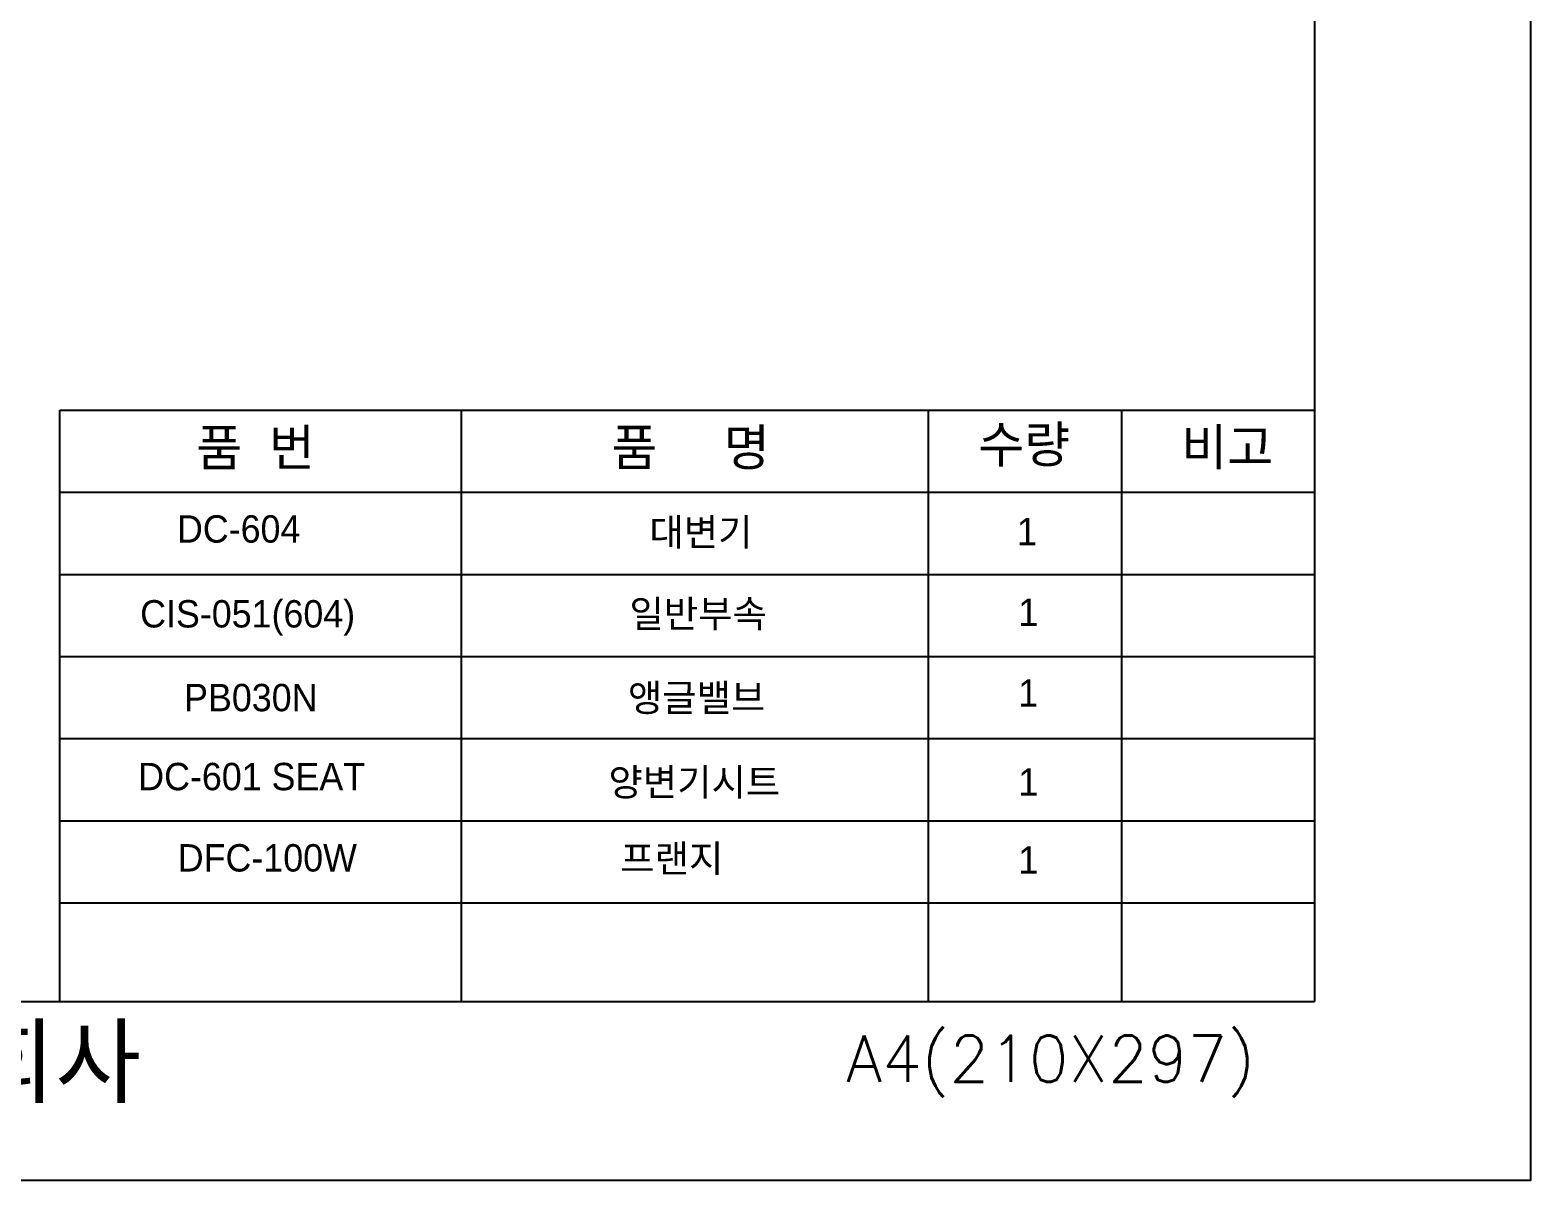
# Model space of a CAD drawing. Extents: x 63834 to 66260, y 58119 to 61549.
# Drawn here: x 65163 to 66260, y 58119 to 58959 of the extents above; entities that cross this region are included whole.
import ezdxf

# ---------------------------------------------------------------- set-up
doc = ezdxf.new("R2010")
doc.units = 0
doc.header["$MEASUREMENT"] = 0
doc.layers.add('Dim', color=4, linetype='CONTINUOUS')
doc.layers.add('YA', color=7, linetype='CONTINUOUS')
doc.styles.get("Standard").update_dxf_attribs({"font": 'txt.shx', "bigfont": 'ghs.shx'})
doc.styles.add('스타일1', font='txt.shx', dxfattribs={"bigfont": 'ghs.shx'})

msp = doc.modelspace()

# ---------------------------------------------------------------- linework, layer by layer
at = {"layer": 'Dim', "color": 0}
for p, q in [((65478.4, 58681.3), (65478.4, 58249.3)), ((65819.6, 58681.3), (65819.6, 58249.3)), ((65960.6, 58681.3), (65960.6, 58249.3)), ((65185.2, 58621.3), (66101.7, 58621.3)), ((65185.2, 58561.3), (66101.7, 58561.3)), ((65185.2, 58501.3), (66101.7, 58501.3))]:
    msp.add_line(p, q, dxfattribs=at)
at = {"layer": 'YA', "color": 7}
for p, q in [((66101.7, 61429.3), (66101.7, 58249.3)), ((65185.2, 58681.3), (66101.7, 58681.3)), ((65185.2, 58249.3), (65185.2, 58681.3)), ((65185.2, 58441.3), (66101.7, 58441.3)), ((65185.2, 58381.3), (66101.7, 58381.3)), ((65185.2, 58321.3), (66101.7, 58321.3)), ((64025.7, 58249.3), (66101.7, 58249.3))]:
    msp.add_line(p, q, dxfattribs=at)
at = {"layer": 'YA', "color": 0}
msp.add_lwpolyline([(63834.3, 58118.8), (66259.8, 58118.8), (66259.8, 61549.2), (63834.3, 61549.2)], close=True, dxfattribs=at)

# ---------------------------------------------------------------- texts
at = {"layer": 'Dim', "color": 0, "attachment_point": 1, "style": '스타일1'}
for s, insert, char_height in [('{\\fGulim|b0|i0|c129|p50;품  번}', (65284.9, 58667.3), 26.746), ('{\\fGulim|b0|i0|c129|p50;품     명}', (65588.1, 58667.5), 26.746), ('{\\fGulim|b0|i0|c129|p50;수량}', (65856.1, 58669.7), 26.746), ('{\\fGulim|b0|i0|c129|p50;비고}', (66004.4, 58667.7), 26.746), ('{\\fGulim|b0|i0|c129|p50;1\\P}', (65884.4, 58602.6), 20), ('{\\fGulim|b0|i0|c129|p50;1\\P}', (65885.4, 58543.6), 20), ('{\\fGulim|b0|i0|c129|p50;1\\P}', (65885.3, 58484.6), 20), ('{\\fGulim|b0|i0|c129|p50;1\\P}', (65885.4, 58419.6), 20), ('{\\fGulim|b0|i0|c129|p50;1\\P}', (65885.4, 58362.6), 20)]:
    msp.add_mtext(s, dxfattribs=dict(at, insert=insert, char_height=char_height))
for s, insert, char_height, width in [('{\\fGulim|b0|i0|c129|p50;DC-604}', (65270.8, 58604.5), 20, 17), ('{\\fGulim|b0|i0|c129|p50;대변기}', (65615.9, 58602.2), 20, 147), ('{\\fGulim|b0|i0|c129|p50;일반부속}', (65601.3, 58542.5), 20, 212), ('{\\fGulim|b0|i0|c129|p50;CIS-051(604)}', (65243.9, 58542.5), 20, 147), ('{\\fGulim|b0|i0|c129|p50;PB030N}', (65276, 58481.3), 20, 17), ('{\\fGulim|b0|i0|c129|p50;앵글밸브}', (65600.2, 58481.2), 20, 212), ('{\\fGulim|b0|i0|c129|p50;DC-601 SEAT}', (65242.5, 58423.6), 20, 239.458), ('{\\fGulim|b0|i0|c129|p50;양변기시트}', (65586, 58419.5), 20, 315), ('{\\fGulim|b0|i0|c129|p50;DFC-100W}', (65271.4, 58364.2), 20, 17), ('{\\fGulim|b0|i0|c129|p50;         프랜지}', (65529.2, 58363.7), 20, 212), ('{\\fGulim|b0|i0|c129|p50;       대림통상주식회사\\P}', (64615.6, 58230.5), 50, 1090)]:
    msp.add_mtext(s, dxfattribs=dict(at, insert=insert, char_height=char_height, width=width))
at = {"layer": 'YA', "color": 7}
msp.add_text('A4(210X297)', height=33.819, dxfattribs=at).set_placement((65759.7, 58190.5))

doc.saveas('drawing.dxf')
